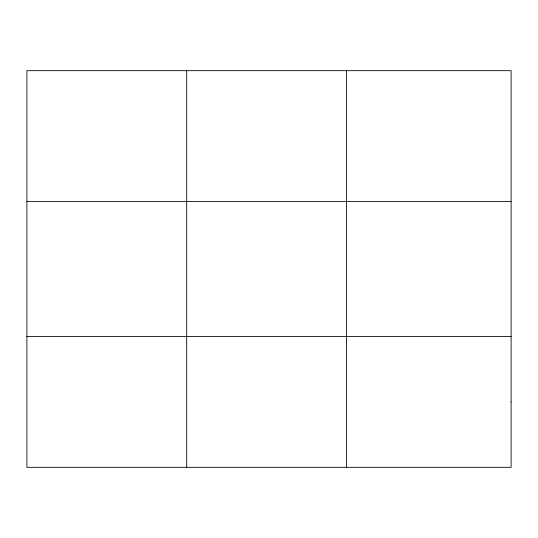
<?xml version="1.0" encoding="UTF-8"?>
<svg xmlns="http://www.w3.org/2000/svg" width="538" height="538" viewBox="0 0 538 538"><rect width="100%" height="100%" fill="white"/><g stroke="black" fill="none" stroke-linecap="round" stroke-linejoin="round"><path stroke-width="0.81" d="M186.686 70.68L186.686 467.32M346.472 70.68L346.472 467.32M26.9 201.568L511.1 201.568M26.9 336.432L511.1 336.432M511.1 401.873L511.1 467.32L26.9 467.32L26.9 70.68L511.1 70.68L511.1 401.873"/></g></svg>
